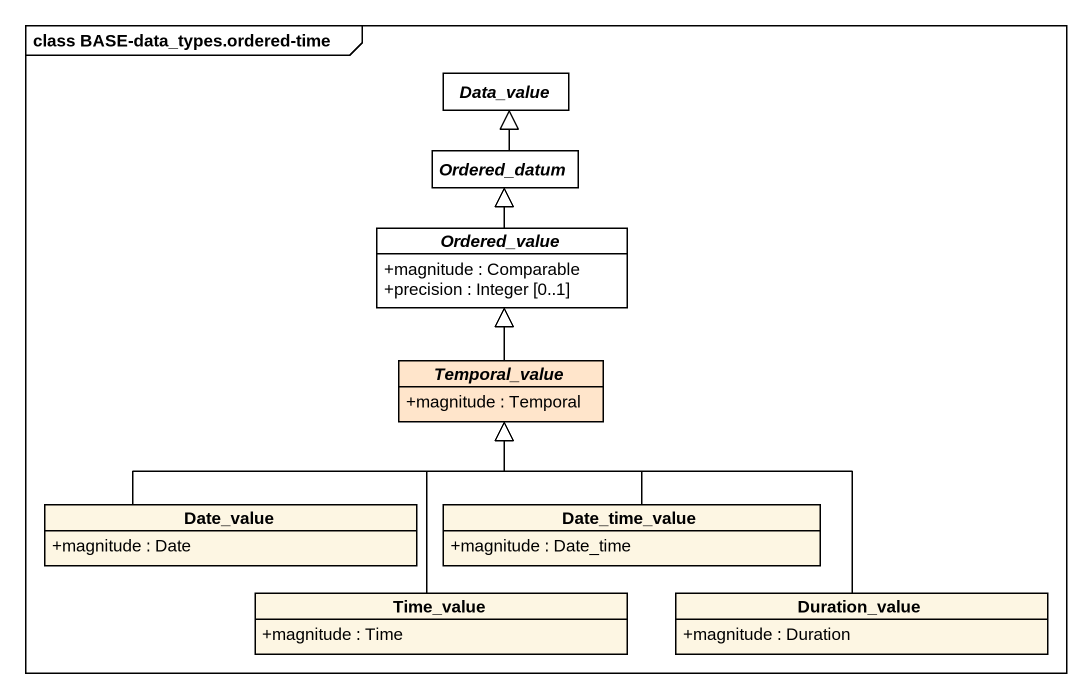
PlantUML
@startuml
mainframe class BASE-data_types.ordered-time
hide circle
hide empty members
skinparam classAttributeIconSize 0
abstract class Data_value #FFFFFF
abstract class Ordered_datum #FFFFFF
abstract class Ordered_value #FFFFFF {
  +magnitude : Comparable
  +precision : Integer [0..1]
}
abstract class Temporal_value #FFE5CB {
  +magnitude : Temporal
}
class Date_value {
  +magnitude : Date
}
class Date_time_value {
  +magnitude : Date_time
}
class Time_value {
  +magnitude : Time
}
class Duration_value {
  +magnitude : Duration
}
Ordered_datum -up-|> Data_value
Ordered_value -up-|> Ordered_datum
Temporal_value -up-|> Ordered_value
Date_value -right-|> Temporal_value
Date_time_value -up-|> Temporal_value
Time_value -up-|> Temporal_value
Duration_value -up-|> Temporal_value
@enduml
